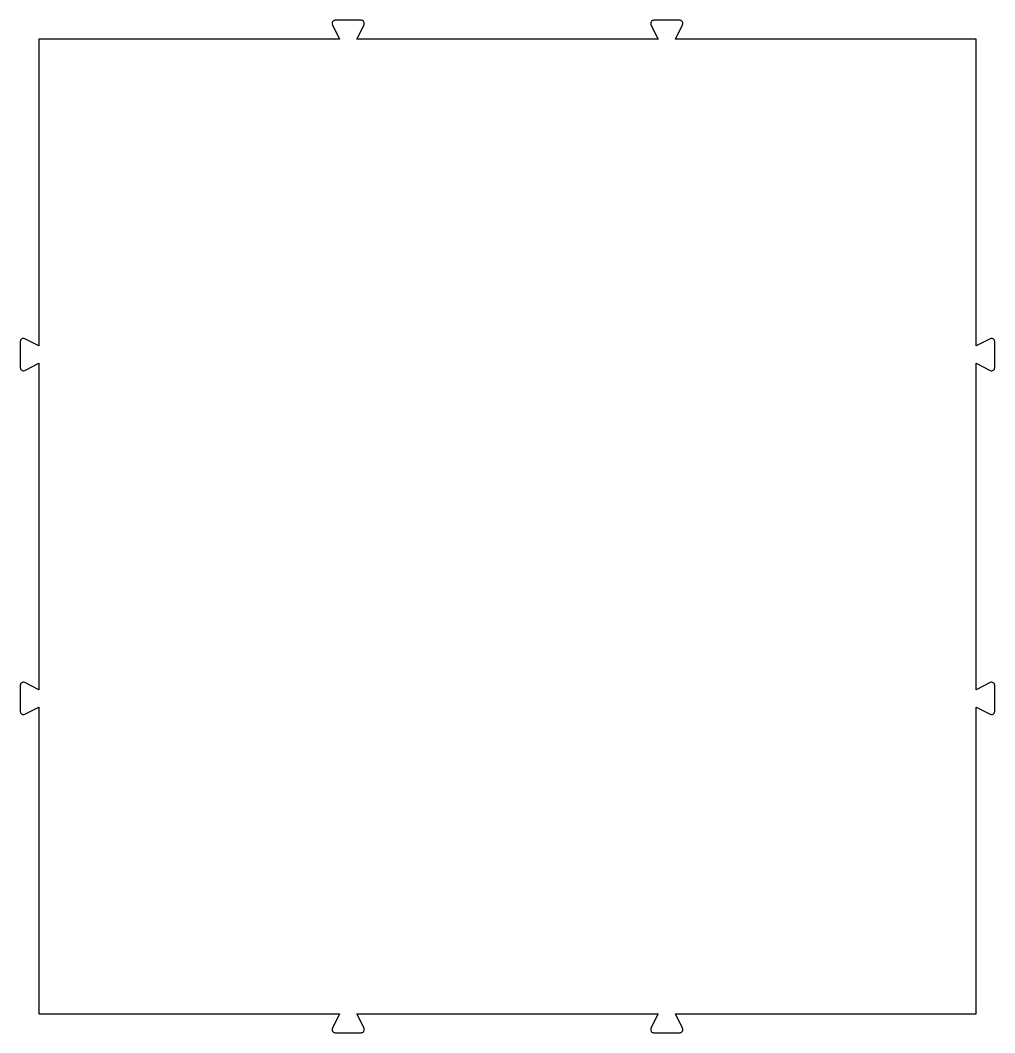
# Model space of a CAD drawing. Header units: millimetres. Extents: x -162 to -6, y -81 to 81.
import ezdxf

# ---------------------------------------------------------------- set-up
doc = ezdxf.new("R2010")
doc.units = ezdxf.units.MM
doc.layers.get('0').update_dxf_attribs({"linetype": 'CONTINUOUS'})

msp = doc.modelspace()

# ---------------------------------------------------------------- linework, layer by layer
msp.add_lwpolyline([(-56.17, -80.28), (-57.31, -78), (-9.2, -78), (-9.2, -28.89), (-6.92, -30.03, 0.557537), (-6.2, -29.58), (-6.2, -25.42, 0.557537), (-6.92, -24.97), (-9.2, -26.11), (-9.2, 26.11), (-6.92, 24.97, 0.557537), (-6.2, 25.42), (-6.2, 29.58, 0.557537), (-6.92, 30.03), (-9.2, 28.89), (-9.2, 78), (-57.31, 78), (-56.17, 80.28, 0.557537), (-56.62, 81), (-60.78, 81, 0.557537), (-61.23, 80.28), (-60.09, 78), (-108.31, 78), (-107.17, 80.28, 0.557537), (-107.62, 81), (-111.78, 81, 0.557537), (-112.23, 80.28), (-111.09, 78), (-159.2, 78), (-159.2, 28.89), (-161.48, 30.03, 0.557537), (-162.2, 29.58), (-162.2, 25.42, 0.557537), (-161.48, 24.97), (-159.2, 26.11), (-159.2, -26.11), (-161.48, -24.97, 0.557537), (-162.2, -25.42), (-162.2, -29.58, 0.557537), (-161.48, -30.03), (-159.2, -28.89), (-159.2, -78), (-111.09, -78), (-112.23, -80.28, 0.557537), (-111.78, -81), (-107.62, -81, 0.557537), (-107.17, -80.28), (-108.31, -78), (-60.09, -78), (-61.23, -80.28, 0.557537), (-60.78, -81), (-56.62, -81, 0.557537)], format="xyb", close=True)

doc.saveas('drawing.dxf')
